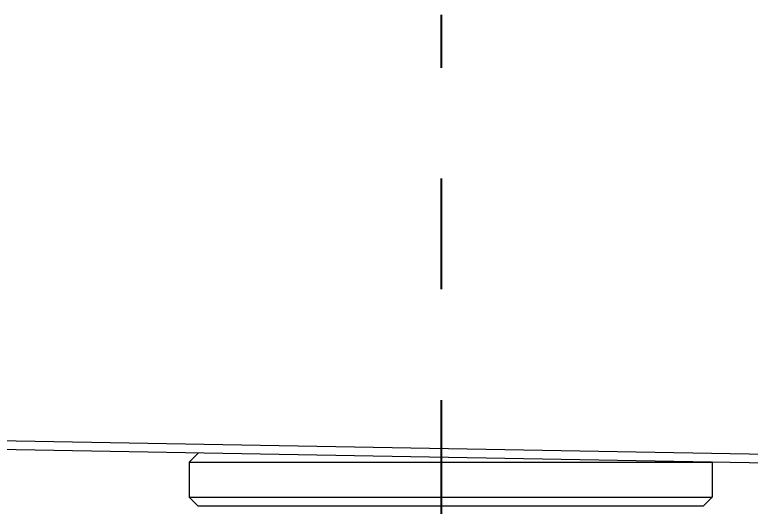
# Model space of a CAD drawing. Header units: millimetres. Extents: x 11618 to 13994, y -5897 to -2537.
# Drawn here: x 13448.91 to 13491.09, y -4811.98 to -4783.81 of the extents above; entities that cross this region are included whole.
import ezdxf

# ---------------------------------------------------------------- set-up
doc = ezdxf.new("R2010")
doc.units = ezdxf.units.MM
doc.linetypes.add('CENTERX2', pattern=[101.6, 63.5, -12.7, 12.7, -12.7])
doc.layers.add('CENTER', color=1, linetype='CENTERX2')
doc.layers.add('DIM', color=3, linetype='Continuous', lineweight=13)
doc.styles.get("Standard").update_dxf_attribs({"font": 'arial.ttf'})
doc.dimstyles.get("Standard").update_dxf_attribs({"dimtxt": 0.18, "dimasz": 0.18, "dimexe": 0.18, "dimexo": 0.0625, "dimgap": 0.09, "dimtad": 0, "dimtih": 1, "dimtoh": 1, "dimdec": 1, "dimdsep": 46, "dimtxsty": 'Standard', "dimcen": 0.09, "dimadec": 0, "dimazin": 0, "dimtfac": 1, "dimtdec": 1, "dimtofl": 0, "dimtmove": 0, "dimatfit": 3, "dimfxl": 1, "dimtolj": 1, "dimtzin": 0, "dimarcsym": 0})

# ---------------------------------------------------------------- blocks, each defined once
blk = doc.blocks.new('*D35')
at = {"layer": 'Defpoints', "color": 0, "transparency": 16777216}
for p in [(13473.392, -4783.808), (13442.981, -4813.512), (13409.442, -4825.719), (13395.206, -4876.209), (13473.392, -4888.444)]:
    blk.add_point(p, dxfattribs=at)
at = {"layer": 'DIM', "color": 0, "lineweight": -2, "transparency": 16777216}
for p, q in [((13409.384, -4825.741), (13372.214, -4839.269)), ((13473.392, -4888.507), (13473.392, -4910.115))]:
    blk.add_line(p, q, dxfattribs=at)
for start, end in [(209.60568, 223.40408), (248.68528, 260.39432)]:
    blk.add_arc((13473.392, -4802.443), 107.492, start, end, dxfattribs=at)
at = {"layer": 'DIM', "color": 0, "transparency": 16777216}
for points in [[(13377.211, -4856.806), (13382.657, -4854.289), (13372.383, -4839.208)], [(13455.707, -4905.439), (13455.204, -4911.418), (13473.392, -4909.935)]]:
    blk.add_solid(points, dxfattribs=at)
at = {"layer": 'DIM', "color": 0, "transparency": 16777216, "insert": (13411.737, -4890.496), "char_height": 18, "attachment_point": 5}
blk.add_mtext('\\A1;70°', dxfattribs=at)
blk = doc.blocks.new('*D57')
at = {"layer": 'Defpoints', "color": 0, "transparency": 16777216}
for p in [(13370.882, -4796.297), (13534.892, -4831.241), (13534.892, -5026.718)]:
    blk.add_point(p, dxfattribs=at)
at = {"layer": 'DIM', "color": 0, "lineweight": -2, "transparency": 16777216}
for p, q in [((13370.882, -4796.359), (13370.882, -5026.898)), ((13534.892, -4831.304), (13534.892, -5026.898)), ((13388.882, -5026.718), (13428.887, -5026.718)), ((13516.892, -5026.718), (13476.888, -5026.718))]:
    blk.add_line(p, q, dxfattribs=at)
at = {"layer": 'DIM', "color": 0, "transparency": 16777216}
for points in [[(13388.882, -5023.718), (13388.882, -5029.718), (13370.882, -5026.718)], [(13516.892, -5023.718), (13516.892, -5029.718), (13534.892, -5026.718)]]:
    blk.add_solid(points, dxfattribs=at)
at = {"layer": 'DIM', "color": 3, "transparency": 16777216, "insert": (13452.887, -5026.718), "char_height": 18, "attachment_point": 5}
blk.add_mtext('\\A1;164', dxfattribs=at)

msp = doc.modelspace()

# ---------------------------------------------------------------- linework, layer by layer
at = {"linetype": 'Continuous', "lineweight": 13, "extrusion": (-1, -2.22045e-16, 0)}
msp.add_line((13438.307, -4808.047), (13534.892, -4809.732), dxfattribs=at)
at = {"linetype": 'Continuous', "lineweight": 18, "extrusion": (-1, -2.22045e-16, 0)}
for p, q in [((13438.307, -4808.545), (13534.892, -4810.231)), ((13459.452, -4808.914), (13458.913, -4809.454)), ((13458.913, -4809.454), (13458.913, -4811.454)), ((13458.913, -4809.454), (13488.913, -4809.454)), ((13488.887, -4809.428), (13488.913, -4809.454)), ((13488.913, -4809.454), (13488.913, -4811.454)), ((13458.913, -4811.454), (13459.413, -4811.954)), ((13458.913, -4811.454), (13488.913, -4811.454)), ((13488.913, -4811.454), (13488.413, -4811.954)), ((13459.413, -4811.954), (13488.413, -4811.954))]:
    msp.add_line(p, q, dxfattribs=at)
at = {"layer": 'CENTER', "ltscale": 0.5}
msp.add_line((13473.392, -4888.444), (13473.392, -4783.808), dxfattribs=at)

# ---------------------------------------------------------------- dimensions: what is measured, and where the dimension line sits
at = {"layer": 'DIM', "color": 3}
dim = msp.add_angular_dim_2l(base=(13395.206, -4876.209), line1=((13473.392, -4888.444), (13473.392, -4783.808)), line2=((13409.442, -4825.719), (13442.981, -4813.512)), dimstyle='Standard', override={"dimtxt": 18, "dimasz": 18, "dimgap": 5}, dxfattribs=at)
dim.commit()
dim.dimension.update_dxf_attribs({"geometry": '*D35', "text_midpoint": (13411.737, -4890.496)})
dim = msp.add_linear_dim(base=(13534.892, -5026.718), p1=(13370.882, -4796.297), p2=(13534.892, -4831.241), dimstyle='Standard', override={"dimtxt": 18, "dimasz": 18, "dimgap": 5, "dimclrt": 3}, dxfattribs=at)
dim.commit()
dim.dimension.update_dxf_attribs({"geometry": '*D57', "text_midpoint": (13452.887, -5026.718)})

doc.saveas('drawing.dxf')
